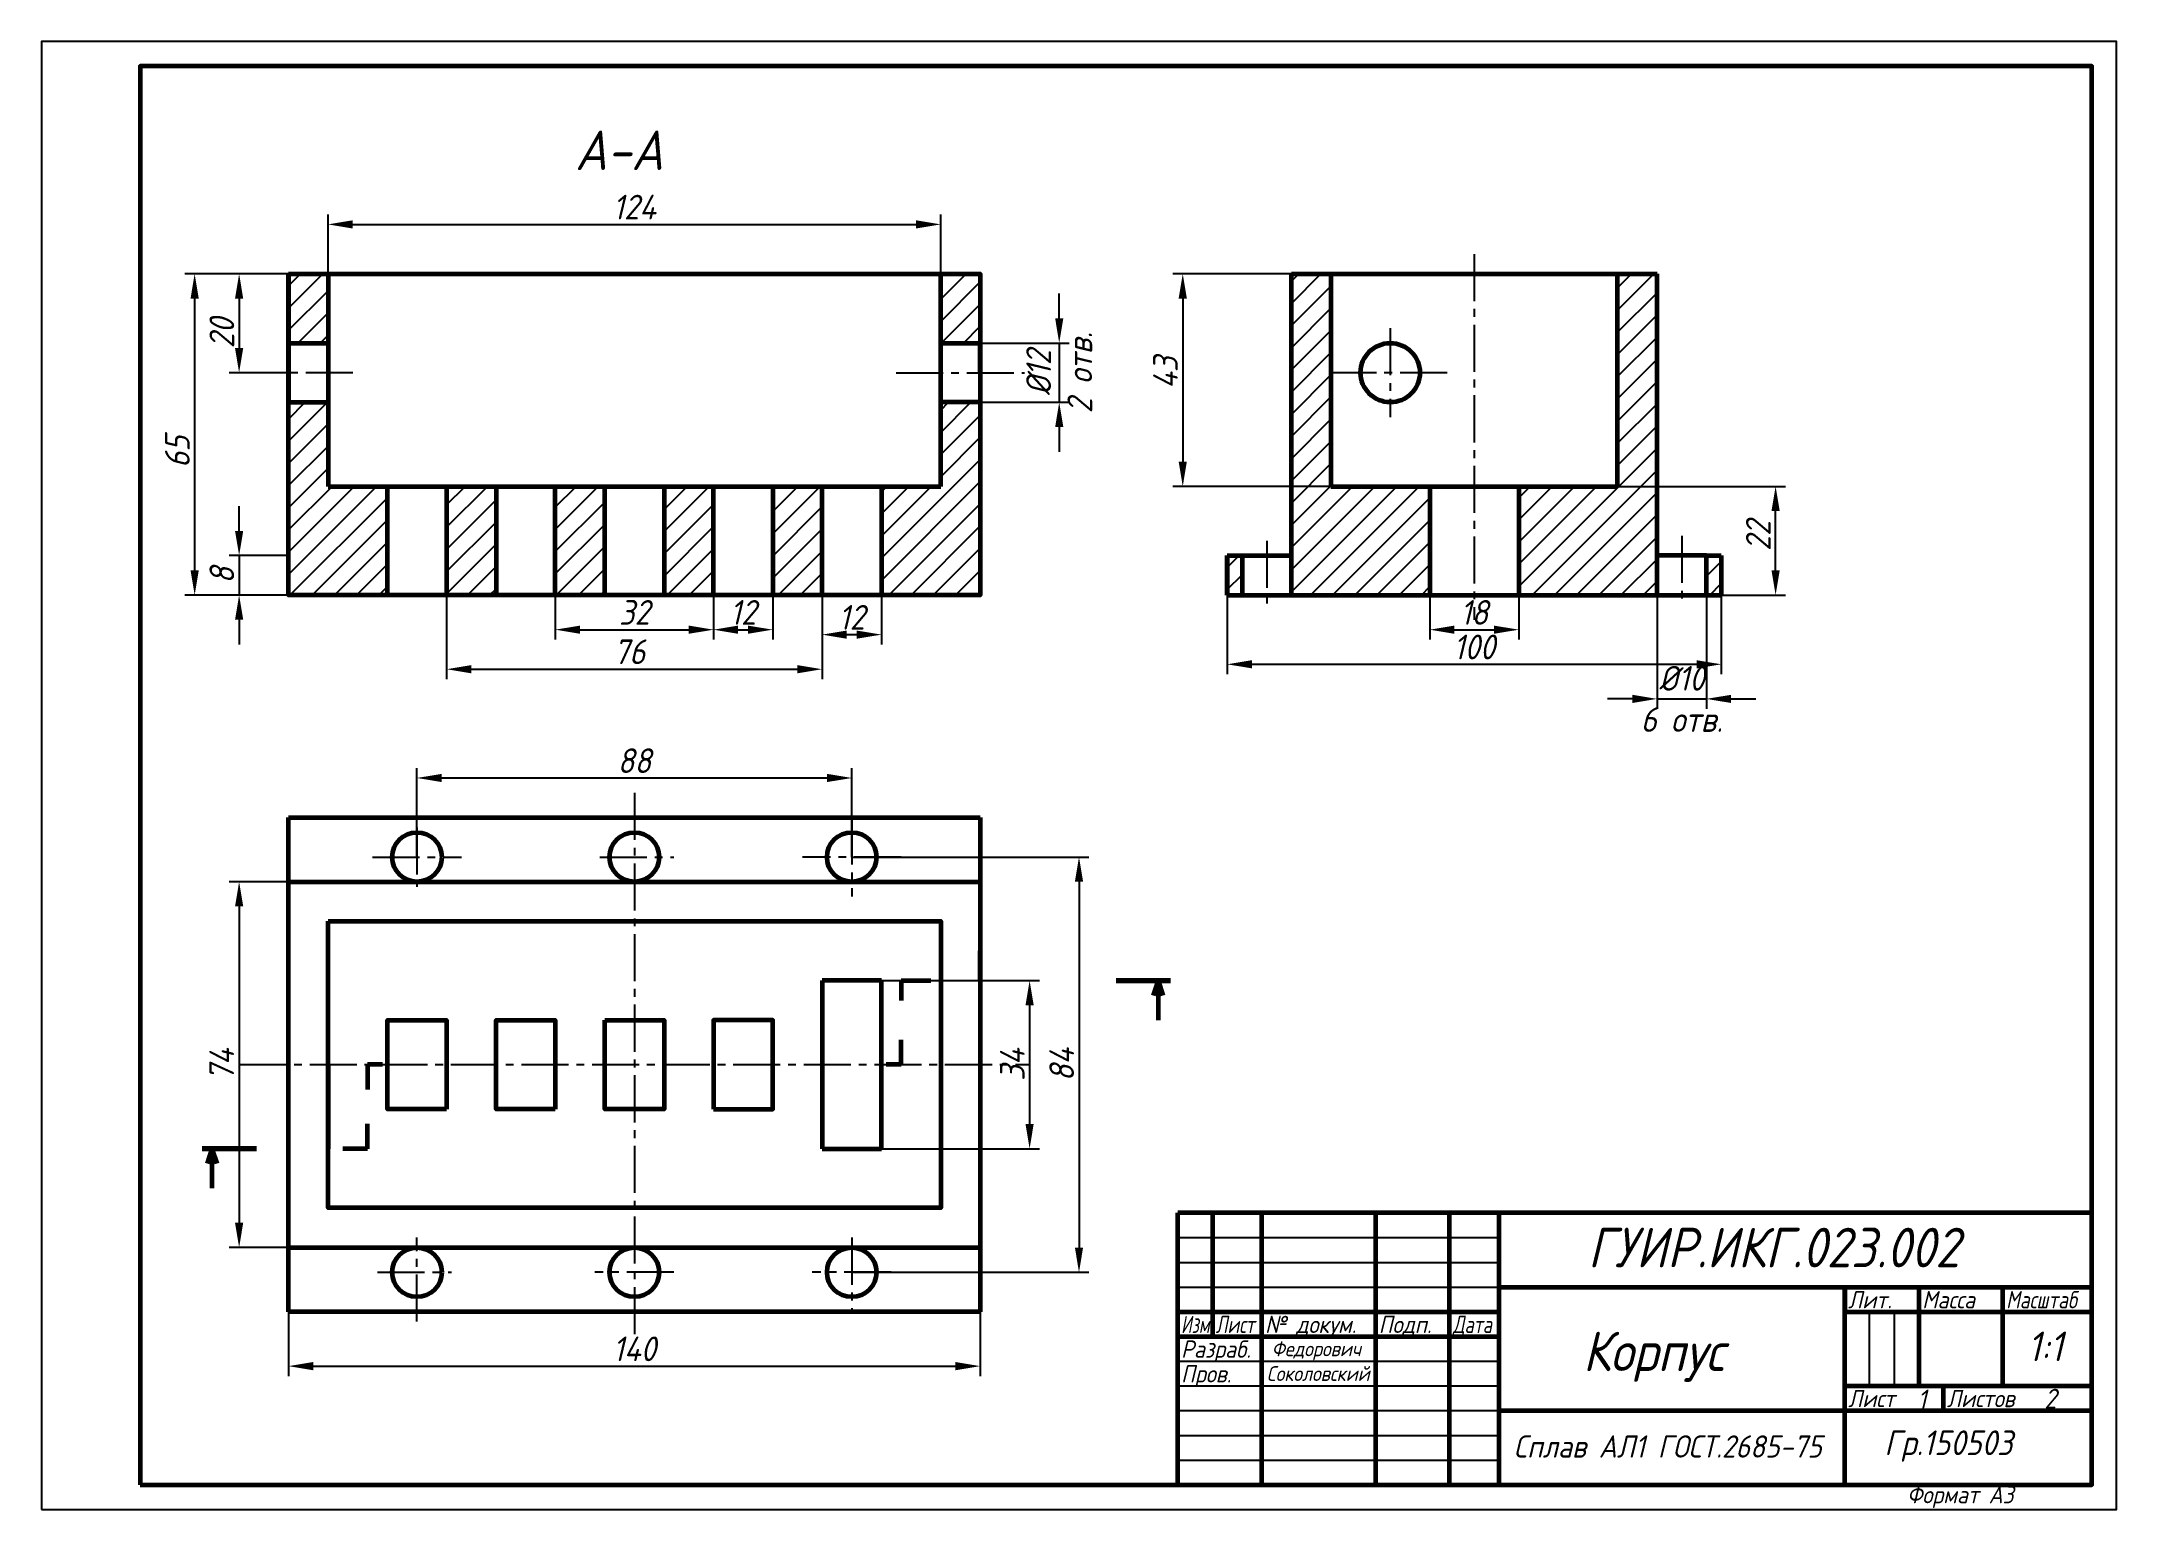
# Model space of a CAD drawing. Header units: millimetres. Extents: x 0 to 420, y 0 to 297.
import ezdxf

# ---------------------------------------------------------------- set-up
doc = ezdxf.new("R2010")
doc.units = ezdxf.units.MM
doc.header["$LTSCALE"] = 0.5
doc.linetypes.add('осевая2', pattern=[28.575, 19.05, -3.175, 3.175, -3.175])
doc.layers.get('0').update_dxf_attribs({"lineweight": 60})
doc.layers.get('Defpoints').update_dxf_attribs({"color": 5})
doc.layers.add('1-оси', color=1, linetype='осевая2')
doc.layers.add('3-размеры', color=6, linetype='Continuous')
doc.layers.add('2-штриховка', color=7, linetype='Continuous', true_color=0x00c7c7)
doc.layers.add('4-текст', color=7, linetype='Continuous', true_color=0x00ad00)
doc.styles.get("Standard").update_dxf_attribs({"font": 'isocpeui.ttf', "width": 0.9})
doc.dimstyles.new('Standart', dxfattribs={"dimtxt": 5, "dimasz": 5, "dimexe": 2, "dimexo": 0, "dimgap": 1, "dimtad": 1, "dimtoh": 1, "dimdec": 0, "dimtxsty": 'Standard', "dimcen": 2.5, "dimadec": 0, "dimazin": 0, "dimtfac": 1, "dimtdec": 0, "dimtmove": 0, "dimatfit": 3, "dimldrblk": 'DOTSMALL', "dimfxl": 1, "dimarcsym": 0})

# ---------------------------------------------------------------- blocks, each defined once
blk = doc.blocks.new('*D4')
at = {"layer": '3-размеры', "color": 0, "lineweight": -2, "transparency": 16777216}
for p, q in [((58, 250), (58, 262)), ((182, 250), (182, 262)), ((63, 260), (177, 260))]:
    blk.add_line(p, q, dxfattribs=at)
at = {"layer": '3-размеры', "color": 0, "transparency": 16777216}
for points in [[(63, 260.83), (63, 259.17), (58, 260)], [(177, 260.83), (177, 259.17), (182, 260)]]:
    blk.add_solid(points, dxfattribs=at)
at = {"layer": 'Defpoints', "color": 0, "transparency": 16777216}
for p in [(182, 260), (58, 250), (182, 250)]:
    blk.add_point(p, dxfattribs=at)
at = {"layer": '3-размеры', "color": 0, "transparency": 16777216, "insert": (120, 263.5), "char_height": 5, "attachment_point": 5}
blk.add_mtext('124', dxfattribs=at)
blk = doc.blocks.new('_DotSmall')
at = {"color": 0, "linetype": 'ByBlock', "const_width": 0.5}
blk.add_lwpolyline([(-0.0625, 0, 1), (0.0625, 0, 1)], format="xyb", close=True, dxfattribs=at)
blk = doc.blocks.new('*D7')
at = {"layer": '3-размеры', "color": 0, "lineweight": -2, "transparency": 16777216}
for p, q in [((261, 250), (229, 250)), ((231, 245), (231, 212)), ((261, 207), (229, 207))]:
    blk.add_line(p, q, dxfattribs=at)
at = {"layer": '3-размеры', "color": 0, "transparency": 16777216}
for points in [[(230.17, 245), (231.83, 245), (231, 250)], [(230.17, 212), (231.83, 212), (231, 207)]]:
    blk.add_solid(points, dxfattribs=at)
at = {"layer": 'Defpoints', "color": 0, "transparency": 16777216}
for p in [(261, 250), (231, 207), (261, 207)]:
    blk.add_point(p, dxfattribs=at)
at = {"layer": '3-размеры', "color": 0, "transparency": 16777216, "insert": (227.5, 230), "char_height": 5, "attachment_point": 5, "rotation": 90}
blk.add_mtext('43', dxfattribs=at)
blk = doc.blocks.new('*D9')
at = {"layer": '3-размеры', "color": 0, "lineweight": -2, "transparency": 16777216}
for p, q in [((50, 250), (29, 250)), ((31, 245), (31, 190)), ((50, 185), (29, 185))]:
    blk.add_line(p, q, dxfattribs=at)
at = {"layer": '3-размеры', "color": 0, "transparency": 16777216}
for points in [[(30.17, 245), (31.83, 245), (31, 250)], [(30.17, 190), (31.83, 190), (31, 185)]]:
    blk.add_solid(points, dxfattribs=at)
at = {"layer": 'Defpoints', "color": 0, "transparency": 16777216}
for p in [(50, 250), (31, 185), (50, 185)]:
    blk.add_point(p, dxfattribs=at)
at = {"layer": '3-размеры', "color": 0, "transparency": 16777216, "insert": (27.5, 214), "char_height": 5, "attachment_point": 5, "rotation": 90}
blk.add_mtext('65', dxfattribs=at)
blk = doc.blocks.new('*D10')
at = {"layer": '3-размеры', "color": 0, "lineweight": -2, "transparency": 16777216}
for p, q in [((50, 250), (38, 250)), ((40, 245), (40, 235)), ((50, 230), (38, 230))]:
    blk.add_line(p, q, dxfattribs=at)
at = {"layer": '3-размеры', "color": 0, "transparency": 16777216}
for points in [[(39.17, 245), (40.83, 245), (40, 250)], [(39.17, 235), (40.83, 235), (40, 230)]]:
    blk.add_solid(points, dxfattribs=at)
at = {"layer": 'Defpoints', "color": 0, "transparency": 16777216}
for p in [(50, 250), (40, 230), (50, 230)]:
    blk.add_point(p, dxfattribs=at)
at = {"layer": '3-размеры', "color": 0, "transparency": 16777216, "insert": (36.5, 238), "char_height": 5, "attachment_point": 5, "rotation": 90}
blk.add_mtext('20', dxfattribs=at)
blk = doc.blocks.new('*D11')
at = {"layer": '3-размеры', "color": 0, "lineweight": -2, "transparency": 16777216}
for p, q in [((40, 198), (40, 203)), ((50, 193), (38, 193)), ((40, 193), (40, 185)), ((50, 185), (38, 185)), ((40, 180), (40, 175))]:
    blk.add_line(p, q, dxfattribs=at)
at = {"layer": '3-размеры', "color": 0, "transparency": 16777216}
for points in [[(39.17, 198), (40.83, 198), (40, 193)], [(39.17, 180), (40.83, 180), (40, 185)]]:
    blk.add_solid(points, dxfattribs=at)
at = {"layer": 'Defpoints', "color": 0, "transparency": 16777216}
for p in [(50, 193), (40, 185), (50, 185)]:
    blk.add_point(p, dxfattribs=at)
at = {"layer": '3-размеры', "color": 0, "transparency": 16777216, "insert": (36.5, 189), "char_height": 5, "attachment_point": 5, "rotation": 90}
blk.add_mtext('8', dxfattribs=at)
blk = doc.blocks.new('*D15')
at = {"layer": '3-размеры', "color": 0, "lineweight": -2, "transparency": 16777216}
for p, q in [((170, 107), (202, 107)), ((200, 102), (200, 78)), ((170, 73), (202, 73))]:
    blk.add_line(p, q, dxfattribs=at)
at = {"layer": '3-размеры', "color": 0, "transparency": 16777216}
for points in [[(199.17, 102), (200.83, 102), (200, 107)], [(199.17, 78), (200.83, 78), (200, 73)]]:
    blk.add_solid(points, dxfattribs=at)
at = {"layer": 'Defpoints', "color": 0, "transparency": 16777216}
for p in [(170, 107), (170, 73), (200, 73)]:
    blk.add_point(p, dxfattribs=at)
at = {"layer": '3-размеры', "color": 0, "transparency": 16777216, "insert": (196.5, 90), "char_height": 5, "attachment_point": 5, "rotation": 90}
blk.add_mtext('34', dxfattribs=at)
blk = doc.blocks.new('*D21')
at = {"layer": '3-размеры', "color": 0, "lineweight": -2, "transparency": 16777216}
for p, q in [((50, 127), (38, 127)), ((40, 122), (40, 58)), ((50, 53), (38, 53))]:
    blk.add_line(p, q, dxfattribs=at)
at = {"layer": '3-размеры', "color": 0, "transparency": 16777216}
for points in [[(39.17, 122), (40.83, 122), (40, 127)], [(39.17, 58), (40.83, 58), (40, 53)]]:
    blk.add_solid(points, dxfattribs=at)
at = {"layer": 'Defpoints', "color": 0, "transparency": 16777216}
for p in [(50, 127), (40, 53), (50, 53)]:
    blk.add_point(p, dxfattribs=at)
at = {"layer": '3-размеры', "color": 0, "transparency": 16777216, "insert": (36.47, 90), "char_height": 5, "attachment_point": 5, "rotation": 90}
blk.add_mtext('74', dxfattribs=at)
blk = doc.blocks.new('*D23')
at = {"layer": '3-размеры', "color": 0, "lineweight": -2, "transparency": 16777216}
for p, q in [((319, 207), (353, 207)), ((351, 190), (351, 202)), ((340, 185), (353, 185))]:
    blk.add_line(p, q, dxfattribs=at)
at = {"layer": '3-размеры', "color": 0, "transparency": 16777216}
for points in [[(350.17, 202), (351.83, 202), (351, 207)], [(350.17, 190), (351.83, 190), (351, 185)]]:
    blk.add_solid(points, dxfattribs=at)
at = {"layer": 'Defpoints', "color": 0, "transparency": 16777216}
for p in [(319, 207), (351, 207), (340, 185)]:
    blk.add_point(p, dxfattribs=at)
at = {"layer": '3-размеры', "color": 0, "transparency": 16777216, "insert": (347.5, 197), "char_height": 5, "attachment_point": 5, "rotation": 90}
blk.add_mtext('22', dxfattribs=at)
blk = doc.blocks.new('*D24')
at = {"layer": '3-размеры', "color": 0, "lineweight": -2, "transparency": 16777216}
for p, q in [((136, 185), (136, 176)), ((148, 185), (148, 176)), ((141, 178), (143, 178))]:
    blk.add_line(p, q, dxfattribs=at)
at = {"layer": '3-размеры', "color": 0, "transparency": 16777216}
for points in [[(141, 178.83), (141, 177.17), (136, 178)], [(143, 178.83), (143, 177.17), (148, 178)]]:
    blk.add_solid(points, dxfattribs=at)
at = {"layer": 'Defpoints', "color": 0, "transparency": 16777216}
for p in [(136, 185), (148, 185), (148, 178)]:
    blk.add_point(p, dxfattribs=at)
at = {"layer": '3-размеры', "color": 0, "transparency": 16777216, "insert": (142, 181.5), "char_height": 5, "attachment_point": 5}
blk.add_mtext('12', dxfattribs=at)
blk = doc.blocks.new('*D27')
at = {"layer": '3-размеры', "color": 0, "lineweight": -2, "transparency": 16777216}
for p, q in [((327, 185), (327, 162)), ((337, 185), (337, 162)), ((322, 164), (317, 164)), ((327, 164), (337, 164)), ((342, 164), (347, 164))]:
    blk.add_line(p, q, dxfattribs=at)
at = {"layer": '3-размеры', "color": 0, "transparency": 16777216}
for points in [[(322, 164.83), (322, 163.17), (327, 164)], [(342, 164.83), (342, 163.17), (337, 164)]]:
    blk.add_solid(points, dxfattribs=at)
at = {"layer": 'Defpoints', "color": 0, "transparency": 16777216}
for p in [(327, 185), (337, 185), (337, 164)]:
    blk.add_point(p, dxfattribs=at)
at = {"layer": '3-размеры', "color": 0, "transparency": 16777216, "insert": (332, 164), "char_height": 5, "attachment_point": 5}
blk.add_mtext('%%C10^J6 отв.', dxfattribs=at)
blk = doc.blocks.new('*D28')
at = {"layer": '3-размеры', "color": 0, "lineweight": -2, "transparency": 16777216}
for p, q in [((50, 40), (50, 27)), ((190, 40), (190, 27)), ((55, 29), (185, 29))]:
    blk.add_line(p, q, dxfattribs=at)
at = {"layer": '3-размеры', "color": 0, "transparency": 16777216}
for points in [[(55, 29.83), (55, 28.17), (50, 29)], [(185, 29.83), (185, 28.17), (190, 29)]]:
    blk.add_solid(points, dxfattribs=at)
at = {"layer": 'Defpoints', "color": 0, "transparency": 16777216}
for p in [(50, 40), (190, 40), (190, 29)]:
    blk.add_point(p, dxfattribs=at)
at = {"layer": '3-размеры', "color": 0, "transparency": 16777216, "insert": (120, 32.5), "char_height": 5, "attachment_point": 5}
blk.add_mtext('140', dxfattribs=at)
blk = doc.blocks.new('*D29')
at = {"layer": '3-размеры', "color": 0, "lineweight": -2, "transparency": 16777216}
for p, q in [((104, 185), (104, 176)), ((136, 185), (136, 176)), ((109, 178), (131, 178))]:
    blk.add_line(p, q, dxfattribs=at)
at = {"layer": '3-размеры', "color": 0, "transparency": 16777216}
for points in [[(109, 178.83), (109, 177.17), (104, 178)], [(131, 178.83), (131, 177.17), (136, 178)]]:
    blk.add_solid(points, dxfattribs=at)
at = {"layer": 'Defpoints', "color": 0, "transparency": 16777216}
for p in [(104, 185), (136, 185), (136, 178)]:
    blk.add_point(p, dxfattribs=at)
at = {"layer": '3-размеры', "color": 0, "transparency": 16777216, "insert": (120, 181.5), "char_height": 5, "attachment_point": 5}
blk.add_mtext('32', dxfattribs=at)
blk = doc.blocks.new('*D30')
at = {"layer": '3-размеры', "color": 0, "lineweight": -2, "transparency": 16777216}
for p, q in [((82, 185), (82, 168)), ((158, 185), (158, 168)), ((87, 170), (153, 170))]:
    blk.add_line(p, q, dxfattribs=at)
at = {"layer": '3-размеры', "color": 0, "transparency": 16777216}
for points in [[(87, 170.83), (87, 169.17), (82, 170)], [(153, 170.83), (153, 169.17), (158, 170)]]:
    blk.add_solid(points, dxfattribs=at)
at = {"layer": 'Defpoints', "color": 0, "transparency": 16777216}
for p in [(82, 185), (158, 185), (158, 170)]:
    blk.add_point(p, dxfattribs=at)
at = {"layer": '3-размеры', "color": 0, "transparency": 16777216, "insert": (119, 173.53), "char_height": 5, "attachment_point": 5}
blk.add_mtext('76', dxfattribs=at)
blk = doc.blocks.new('*D32')
at = {"layer": '3-размеры', "color": 0, "lineweight": -2, "transparency": 16777216}
for p, q in [((158, 185), (158, 175)), ((170, 185), (170, 175)), ((163, 177), (165, 177))]:
    blk.add_line(p, q, dxfattribs=at)
at = {"layer": '3-размеры', "color": 0, "transparency": 16777216}
for points in [[(163, 177.83), (163, 176.17), (158, 177)], [(165, 177.83), (165, 176.17), (170, 177)]]:
    blk.add_solid(points, dxfattribs=at)
at = {"layer": 'Defpoints', "color": 0, "transparency": 16777216}
for p in [(158, 185), (170, 185), (170, 177)]:
    blk.add_point(p, dxfattribs=at)
at = {"layer": '3-размеры', "color": 0, "transparency": 16777216, "insert": (164, 180.5), "char_height": 5, "attachment_point": 5}
blk.add_mtext('12', dxfattribs=at)
blk = doc.blocks.new('*D33')
at = {"layer": '3-размеры', "color": 0, "lineweight": -2, "transparency": 16777216}
for p, q in [((164, 132), (212, 132)), ((210, 127), (210, 53)), ((164, 48), (212, 48))]:
    blk.add_line(p, q, dxfattribs=at)
at = {"layer": '3-размеры', "color": 0, "transparency": 16777216}
for points in [[(209.17, 127), (210.83, 127), (210, 132)], [(209.17, 53), (210.83, 53), (210, 48)]]:
    blk.add_solid(points, dxfattribs=at)
at = {"layer": 'Defpoints', "color": 0, "transparency": 16777216}
for p in [(164, 132), (164, 48), (210, 48)]:
    blk.add_point(p, dxfattribs=at)
at = {"layer": '3-размеры', "color": 0, "transparency": 16777216, "insert": (206.5, 90), "char_height": 5, "attachment_point": 5, "rotation": 90}
blk.add_mtext('84', dxfattribs=at)
blk = doc.blocks.new('*D34')
at = {"layer": '3-размеры', "color": 0, "lineweight": -2, "transparency": 16777216}
for p, q in [((240, 185), (240, 169)), ((340, 185), (340, 169)), ((245, 171), (335, 171))]:
    blk.add_line(p, q, dxfattribs=at)
at = {"layer": '3-размеры', "color": 0, "transparency": 16777216}
for points in [[(245, 171.83), (245, 170.17), (240, 171)], [(335, 171.83), (335, 170.17), (340, 171)]]:
    blk.add_solid(points, dxfattribs=at)
at = {"layer": 'Defpoints', "color": 0, "transparency": 16777216}
for p in [(240, 185), (340, 185), (340, 171)]:
    blk.add_point(p, dxfattribs=at)
at = {"layer": '3-размеры', "color": 0, "transparency": 16777216, "insert": (290, 174.5), "char_height": 5, "attachment_point": 5}
blk.add_mtext('100', dxfattribs=at)
blk = doc.blocks.new('*D35')
at = {"layer": '3-размеры', "color": 0, "lineweight": -2, "transparency": 16777216}
for p, q in [((206, 241), (206, 246)), ((190, 236), (208, 236)), ((206, 236), (206, 224)), ((190, 224), (208, 224)), ((206, 219), (206, 214))]:
    blk.add_line(p, q, dxfattribs=at)
at = {"layer": '3-размеры', "color": 0, "transparency": 16777216}
for points in [[(205.17, 241), (206.83, 241), (206, 236)], [(205.17, 219), (206.83, 219), (206, 224)]]:
    blk.add_solid(points, dxfattribs=at)
at = {"layer": 'Defpoints', "color": 0, "transparency": 16777216}
for p in [(190, 236), (190, 224), (206, 224)]:
    blk.add_point(p, dxfattribs=at)
at = {"layer": '3-размеры', "color": 0, "transparency": 16777216, "insert": (206, 230), "char_height": 5, "attachment_point": 5, "rotation": 90}
blk.add_mtext('%%C12^J2 отв.', dxfattribs=at)
blk = doc.blocks.new('*D36')
at = {"layer": '3-размеры', "color": 0, "lineweight": -2, "transparency": 16777216}
for p, q in [((281, 185), (281, 176)), ((299, 185), (299, 176)), ((286, 178), (294, 178))]:
    blk.add_line(p, q, dxfattribs=at)
at = {"layer": '3-размеры', "color": 0, "transparency": 16777216}
for points in [[(286, 178.83), (286, 177.17), (281, 178)], [(294, 178.83), (294, 177.17), (299, 178)]]:
    blk.add_solid(points, dxfattribs=at)
at = {"layer": 'Defpoints', "color": 0, "transparency": 16777216}
for p in [(281, 185), (299, 185), (299, 178)]:
    blk.add_point(p, dxfattribs=at)
at = {"layer": '3-размеры', "color": 0, "transparency": 16777216, "insert": (290, 181.5), "char_height": 5, "attachment_point": 5}
blk.add_mtext('18', dxfattribs=at)
blk = doc.blocks.new('*D37')
at = {"layer": '3-размеры', "color": 0, "lineweight": -2, "transparency": 16777216}
for p, q in [((76, 132), (76, 150)), ((81, 148), (159, 148)), ((164, 132), (164, 150))]:
    blk.add_line(p, q, dxfattribs=at)
at = {"layer": '3-размеры', "color": 0, "transparency": 16777216}
for points in [[(81, 148.83), (81, 147.17), (76, 148)], [(159, 148.83), (159, 147.17), (164, 148)]]:
    blk.add_solid(points, dxfattribs=at)
at = {"layer": 'Defpoints', "color": 0, "transparency": 16777216}
for p in [(164, 148), (76, 132), (164, 132)]:
    blk.add_point(p, dxfattribs=at)
at = {"layer": '3-размеры', "color": 0, "transparency": 16777216, "insert": (120, 151.5), "char_height": 5, "attachment_point": 5}
blk.add_mtext('88', dxfattribs=at)

msp = doc.modelspace()

# ---------------------------------------------------------------- hatches: boundary and pattern name
at = {"layer": '2-штриховка'}
h = msp.add_hatch(dxfattribs=at)
h.set_pattern_fill('ANSI31', color=256)
h.paths.add_polyline_path([(190, 250), (182, 250), (182, 236), (190, 236)])
h.paths.add_polyline_path([(190, 224), (182, 224), (182, 207), (170, 207), (170, 185), (190, 185)])
h.paths.add_polyline_path([(158, 207), (148, 207), (148, 185), (158, 185)])
h.paths.add_polyline_path([(136, 207), (126, 207), (126, 185), (136, 185)])
h.paths.add_polyline_path([(114, 207), (104, 207), (104, 185), (114, 185)])
h.paths.add_polyline_path([(92, 207), (82, 207), (82, 185), (92, 185)])
h.paths.add_polyline_path([(58, 250), (50, 250), (50, 236), (58, 236)])
h.paths.add_polyline_path([(70, 207), (58, 207), (58, 224), (50, 224), (50, 185), (70, 185)])
h = msp.add_hatch(dxfattribs=at)
h.set_pattern_fill('ANSI31', color=256)
h.paths.add_polyline_path([(261, 250), (253, 250), (253, 185), (281, 185), (281, 207), (261, 207)])
h.paths.add_polyline_path([(243, 193), (240, 193), (240, 185), (243, 185)])
h.paths.add_polyline_path([(327, 250), (319, 250), (319, 207), (299, 207), (299, 185), (327, 185)])
h.paths.add_polyline_path([(340, 193), (337, 193), (337, 185), (340, 185)])

# ---------------------------------------------------------------- linework, layer by layer
for p, q in [((50, 250), (58, 250)), ((50, 250), (50, 230)), ((58, 250), (58, 207)), ((182, 207), (182, 250)), ((253, 250), (327, 250)), ((253, 250), (253, 250)), ((253, 185), (253, 250)), ((261, 250), (261, 207)), ((319, 207), (319, 250)), ((327, 185), (327, 250)), ((50, 236), (58, 236)), ((182, 236), (190, 236)), ((190, 230), (190, 236)), ((190, 236), (190, 230)), ((50, 230), (50, 224)), ((50, 224), (58, 224)), ((190, 224), (182, 224)), ((58, 207), (120, 207)), ((70, 185), (70, 207)), ((82, 207), (82, 185)), ((92, 207), (92, 185)), ((104, 185), (104, 207)), ((114, 185), (114, 207)), ((120, 207), (182, 207)), ((126, 207), (126, 185)), ((136, 185), (136, 207)), ((148, 207), (148, 185)), ((158, 185), (158, 207)), ((170, 207), (170, 185)), ((261, 207), (319, 207)), ((281, 207), (281, 185)), ((299, 207), (299, 185)), ((50, 185), (50, 193)), ((240, 185), (240, 193)), ((240, 193), (240, 185)), ((240, 185), (240, 193)), ((240, 193), (243, 193)), ((243, 193), (243, 193)), ((243, 193), (243, 185)), ((243, 193), (253, 193)), ((337, 193), (327, 193)), ((337, 185), (337, 193)), ((337, 193), (340, 193)), ((340, 193), (340, 185)), ((71, 185), (71, 185)), ((76, 185), (76, 185)), ((81, 185), (81, 185)), ((104, 185), (104, 185)), ((120, 185), (114, 185)), ((136, 185), (136, 185)), ((164, 185), (164, 185)), ((164, 185), (164, 185)), ((169, 185), (169, 185)), ((240, 185), (340, 185)), ((253, 185), (253, 185)), ((290, 185), (299, 185)), ((327, 185), (327, 185)), ((50, 140), (50, 140)), ((50, 140), (190, 140)), ((50, 40), (50, 140)), ((190, 140), (190, 140)), ((190, 140), (190, 40)), ((50, 127), (190, 127)), ((190, 107), (190, 113)), ((170, 107), (158, 107)), ((158, 107), (158, 81)), ((170, 73), (170, 107)), ((174, 107), (174, 103)), ((174, 107), (180, 107)), ((226, 107), (225, 104)), ((226, 107), (226, 99)), ((226, 107), (227, 104)), ((174, 90), (174, 95)), ((58, 90), (58, 73)), ((69, 90), (66, 90)), ((66, 90), (66, 85)), ((174, 90), (171, 90)), ((158, 81), (158, 73)), ((66, 73), (66, 78)), ((34.5, 73), (33.5, 70)), ((34.5, 73), (34.5, 65)), ((34.5, 73), (35.5, 70)), ((58, 73), (58, 73)), ((66, 73), (61, 73)), ((158, 73), (158, 73)), ((158, 73), (170, 73)), ((50, 53), (50, 53)), ((50, 53), (190, 53)), ((365, 45), (365, 40)), ((190, 40), (50, 40)), ((190, 40), (190, 40))]:
    msp.add_line(p, q)
at = {"lineweight": 70}
for p, q in [((217.5, 107), (228.5, 107)), ((43.5, 73), (32.5, 73))]:
    msp.add_line(p, q, dxfattribs=at)
at = {"lineweight": 60}
for p, q in [((415, 60), (230, 60)), ((230, 5), (230, 60)), ((237, 60), (237, 35)), ((247, 5), (247, 60)), ((270, 60), (270, 5)), ((285, 5), (285, 60)), ((295, 60), (295, 5)), ((295, 45), (415, 45)), ((365, 5), (365, 45)), ((380, 45), (380, 25)), ((397, 25), (397, 45)), ((230, 40), (295, 40)), ((365, 40), (415, 40)), ((230, 35), (295, 35)), ((365, 25), (415, 25)), ((385, 20), (385, 25)), ((295, 20), (415, 20))]:
    msp.add_line(p, q, dxfattribs=at)
at = {"lineweight": -3}
for p, q in [((230, 55), (295, 55)), ((230, 50), (295, 50)), ((230, 45), (295, 45)), ((370, 25), (370, 40)), ((375, 40), (375, 25)), ((230, 30), (295, 30)), ((230, 25), (295, 25)), ((230, 20), (295, 20)), ((230, 15), (295, 15)), ((230, 10), (295, 10))]:
    msp.add_line(p, q, dxfattribs=at)
at = {"lineweight": 60}
msp.add_lwpolyline([(20, 5), (415, 5), (415, 292), (20, 292)], close=True, dxfattribs=at)
for points in [[(50, 250), (190, 250), (190, 185), (50, 185)], [(58, 119), (182, 119), (182, 61), (58, 61)], [(82, 81), (70, 81), (70, 99), (82, 99)], [(104, 81), (92, 81), (92, 99), (104, 99)], [(114, 99), (126, 99), (126, 81), (114, 81)], [(136, 81), (148, 81), (148, 99), (136, 99)]]:
    msp.add_lwpolyline(points, close=True)
for centre, radius in [((273, 230), 6), ((76, 132), 5), ((120, 132), 5), ((164, 132), 5), ((76, 48), 5), ((120, 48), 5), ((164, 48), 5)]:
    msp.add_circle(centre, radius)
at = {"layer": '1-оси'}
for p, q in [((290, 254), (290, 180)), ((273, 239), (273, 221)), ((63, 230), (45, 230)), ((284.5, 230), (261.5, 230)), ((120, 145), (120, 35)), ((164, 140), (164, 124)), ((76, 138), (76, 126)), ((67, 132), (85, 132)), ((113, 132), (128, 132)), ((174, 132), (154, 132)), ((40, 90), (200, 90)), ((76, 38), (76, 55)), ((164, 55), (164, 40)), ((68, 48), (83, 48)), ((128, 48), (112, 48)), ((172, 48), (156, 48))]:
    msp.add_line(p, q, dxfattribs=at)
at = {"layer": '1-оси', "linetype": 'осевая2'}
for p, q in [((173, 230), (199, 230)), ((248, 196), (248, 182)), ((332, 197), (332, 183))]:
    msp.add_line(p, q, dxfattribs=at)
at = {"layer": '3-размеры'}
for p, q in [((50, 193), (50, 193)), ((70, 193), (70, 193))]:
    msp.add_line(p, q, dxfattribs=at)
at = {"layer": 'Defpoints'}
msp.add_lwpolyline([(0, 0), (420, 0), (420, 297), (0, 297)], close=True, dxfattribs=at)

# ---------------------------------------------------------------- texts
at = {"width": 0.9}
msp.add_text('А-А', height=8, dxfattribs=at).set_placement((108, 271))
at = {"lineweight": -3, "width": 0.9}
msp.add_text('Формат А3', height=3.5, dxfattribs=at).set_placement((377.6, 1.25))
at = {"attachment_point": 1}
for s, width, heights, insert, char_height in [('ГУИР.ИКГ.023.002', 120, [0], (313, 57), 8), ('Федорович', 23, [0], (249, 34), 3), ('Корпус', 71, [0], (312, 36), 8), ('1:1', 18, [0], (402, 36), 6), ('Соколовский', 23, [0], (248, 29), 3), ('1', 8, [0], (379.72, 24.25), 4), ('2', 8, [0], (405.39, 24.42), 4), ('Сплав АЛ1 ГОСТ.2685-75', 72.9568, [13.15], (298, 15), 4.5), ('Гр.150503', 50, [0], (373, 16), 5)]:
    msp.add_mtext_dynamic_manual_height_columns(s, width=width, gutter_width=40, heights=heights, dxfattribs=dict(at, insert=insert, char_height=char_height))
at = {"layer": '4-текст', "lineweight": -3}
for s, width, p in [('Лит.', 0.9, (365.67, 40.7)), ('Масса', 0.9, (380.67, 40.7)), ('Масштаб', 0.8, (397.67, 40.7)), ('Изм.', 0.7, (230.67, 35.7)), ('Лист', 0.75, (237.67, 35.7)), ('№ докум.', 0.9, (247.67, 35.7)), ('Подп.', 0.9, (270.67, 35.7)), ('Дата', 0.75, (285.67, 35.7)), ('Разраб.', 0.9, (230.67, 30.7)), ('Пров.', 0.9, (230.67, 25.7)), ('Лист', 0.9, (365.67, 20.7)), ('Листов', 0.9, (385.67, 20.7))]:
    msp.add_text(s, height=3.5, dxfattribs=dict(at, width=width)).set_placement(p)

# ---------------------------------------------------------------- dimensions: what is measured, and where the dimension line sits
at = {"layer": '3-размеры'}
for base, p1, p2, picture, middle in [((182, 260), (58, 250), (182, 250), '*D4', (120, 260)), ((158, 170), (82, 185), (158, 185), '*D30', (119, 170)), ((136, 178), (104, 185), (136, 185), '*D29', (120, 178)), ((148, 178), (136, 185), (148, 185), '*D24', (142, 178)), ((170, 177), (158, 185), (170, 185), '*D32', (164, 177)), ((340, 171), (240, 185), (340, 185), '*D34', (290, 171)), ((299, 178), (281, 185), (299, 185), '*D36', (290, 178)), ((164, 148), (76, 132), (164, 132), '*D37', (120, 148)), ((190, 29), (50, 40), (190, 40), '*D28', (120, 29))]:
    dim = msp.add_linear_dim(base=base, p1=p1, p2=p2, dimstyle='Standart', dxfattribs=at)
    dim.commit()
    dim.dimension.update_dxf_attribs({"geometry": picture, "text_midpoint": middle, "dimtype": 160})
for base, p1, p2, picture, middle in [((31, 185), (50, 250), (50, 185), '*D9', (31, 214)), ((40, 230), (50, 250), (50, 230), '*D10', (40, 238)), ((231, 207), (261, 250), (261, 207), '*D7', (231, 230)), ((351, 207), (340, 185), (319, 207), '*D23', (351, 197)), ((40, 185), (50, 193), (50, 185), '*D11', (40, 189)), ((210, 48), (164, 132), (164, 48), '*D33', (210, 90)), ((40, 53), (50, 127), (50, 53), '*D21', (40, 90)), ((200, 73), (170, 107), (170, 73), '*D15', (200, 90))]:
    dim = msp.add_linear_dim(base=base, p1=p1, p2=p2, angle=90, dimstyle='Standart', dxfattribs=at)
    dim.commit()
    dim.dimension.update_dxf_attribs({"geometry": picture, "text_midpoint": middle, "dimtype": 160})
dim = msp.add_linear_dim(base=(206, 224), p1=(190, 236), p2=(190, 224), angle=90, text='%%C<>^J2 отв.', dimstyle='Standart', override={"dimscale": 1, "dimgap": 1, "dimtofl": 1, "dimtmove": 2}, dxfattribs=at)
dim.commit()
dim.dimension.update_dxf_attribs({"geometry": '*D35', "text_midpoint": (206, 230), "dimtype": 160})
dim = msp.add_linear_dim(base=(337, 164), p1=(327, 185), p2=(337, 185), text='%%C10^J6 отв.', dimstyle='Standart', override={"dimtmove": 2}, dxfattribs=at)
dim.commit()
dim.dimension.update_dxf_attribs({"geometry": '*D27', "text_midpoint": (332, 164), "dimtype": 160})

doc.saveas('drawing.dxf')
